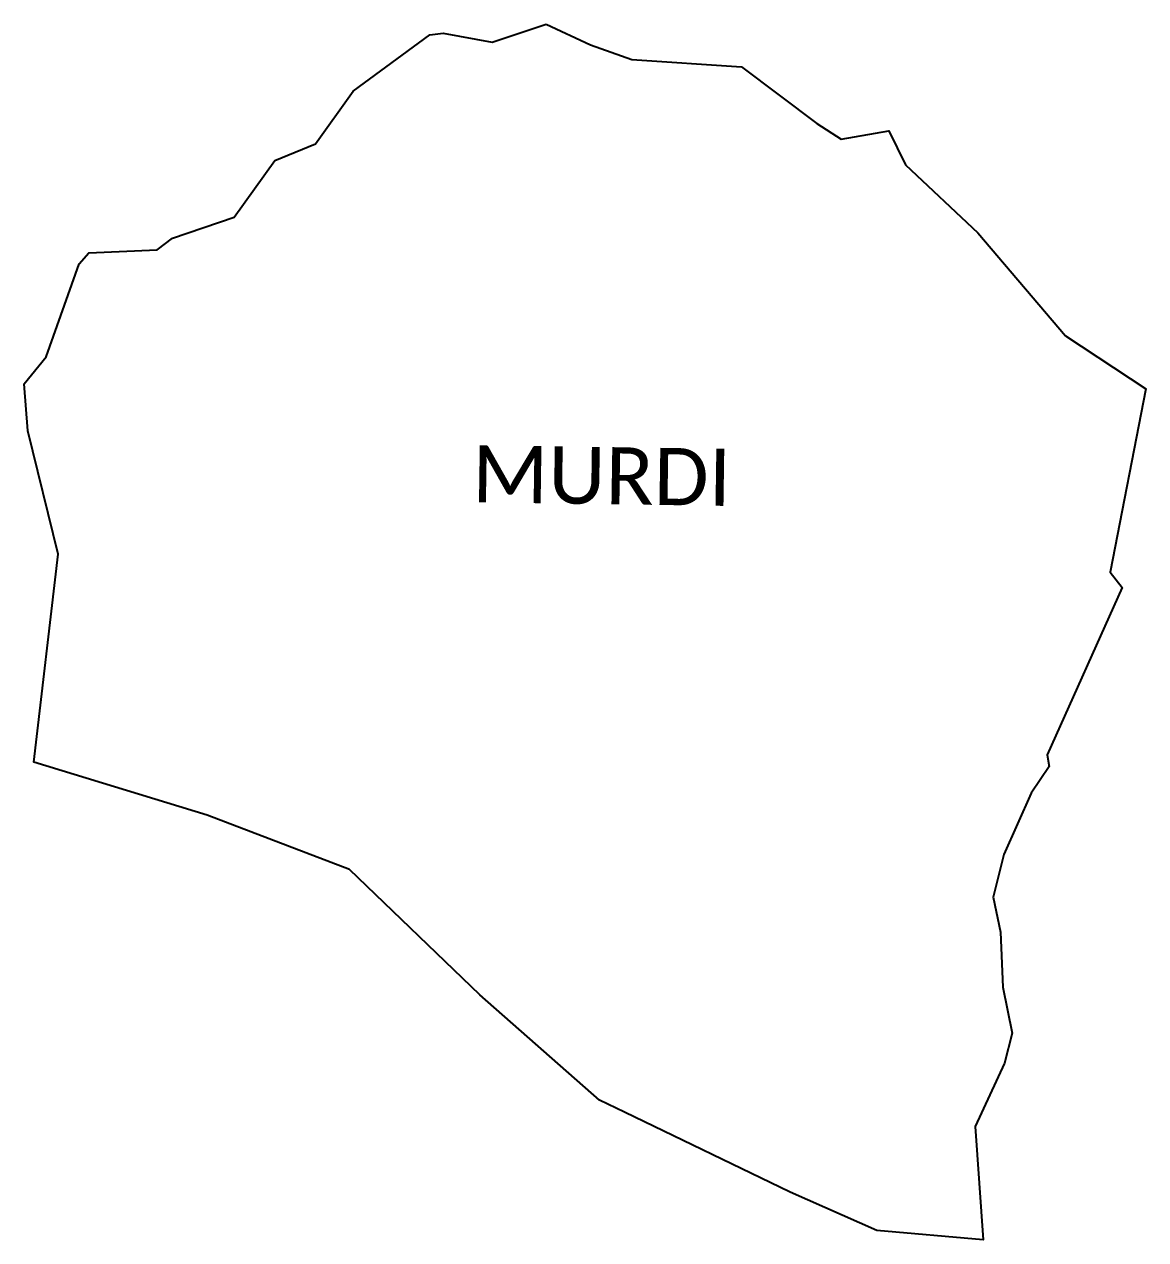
# Model space of a CAD drawing. Header units: metres. Extents: x 296832 to 300696, y 1972204 to 1975482.
# Drawn here: x 298288 to 300696, y 1972870 to 1975482 of the extents above; entities that cross this region are included whole.
import ezdxf

# ---------------------------------------------------------------- set-up
doc = ezdxf.new("R2010")
doc.units = ezdxf.units.M
doc.header["$MEASUREMENT"] = 0
doc.layers.add('VILLAGE BOUNDRY', color=10, linetype='Continuous')
doc.layers.add('VILLAGE NAME', color=250, linetype='Continuous')
doc.styles.get("Standard").update_dxf_attribs({"font": 'simplex.shx'})

msp = doc.modelspace()

# ---------------------------------------------------------------- linework, layer by layer
at = {"layer": 'VILLAGE BOUNDRY', "color": 3, "flags": 128}
for points in [[(299408.5, 1975481.9), (299503.4, 1975437.5), (299592.6, 1975406), (299827.9, 1975390.3), (299989.4, 1975268.6), (300042.1, 1975235.4), (300144, 1975253.2), (300180, 1975179.9), (300335.4, 1975033.8), (300523.5, 1974812.7), (300695.7, 1974698.8), (300619.3, 1974304.5), (300645.3, 1974271.9), (300484.5, 1973912.3), (300488.2, 1973886.9), (300449.9, 1973829.8), (300391.2, 1973697.8), (300368, 1973606.4), (300384.3, 1973531.5), (300389.1, 1973412.8), (300409.3, 1973314), (300392.7, 1973249.8), (300329.4, 1973113.9), (300346.5, 1972870.3), (300118.1, 1972889.9), (299932.5, 1972972.6), (299576.5, 1973144.3), (299523, 1973170.1), (299265.6, 1973396.3), (298986, 1973665.7), (298680.5, 1973782.7), (298308.2, 1973896.4), (298360.4, 1974343.7), (298295.3, 1974608.3), (298287.7, 1974709.5), (298334.3, 1974767.3), (298405.7, 1974966.9), (298426.5, 1974990.9), (298573.3, 1974997.4), (298605.7, 1975022.1), (298738, 1975067.7), (298825.6, 1975189.3), (298913, 1975225.4), (298993.6, 1975338.5), (299158.2, 1975459.2), (299187.3, 1975462.7), (299292.3, 1975443.6)], [(299292.3, 1975443.6), (299408.5, 1975481.9)]]:
    msp.add_lwpolyline(points, dxfattribs=at)

# ---------------------------------------------------------------- texts
at = {"layer": 'VILLAGE NAME', "insert": (299250.2, 1974577.7), "char_height": 122.778, "attachment_point": 1, "rotation": 359.1736}
msp.add_mtext_dynamic_manual_height_columns('{\\fCalibri|b0|i0|c0|p34;MURDI} ', width=777.895, gutter_width=613.9, heights=[252.4], dxfattribs=at)

doc.saveas('drawing.dxf')
